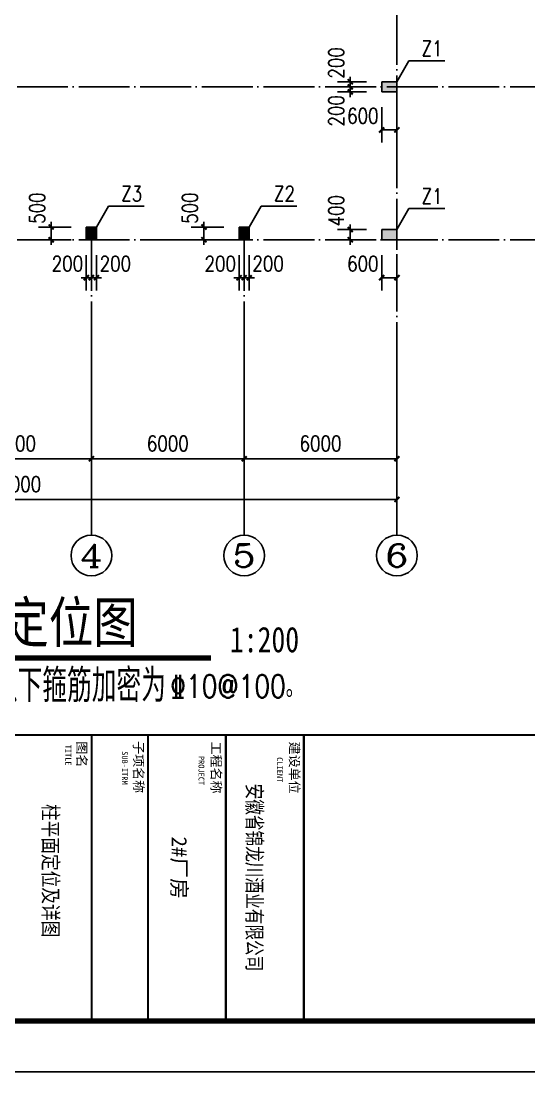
# Model space of a CAD drawing. Extents: x 31695611 to 39053694, y -59225 to 904195.
# Drawn here: x 38634144 to 38654095, y 755595 to 796844 of the extents above; entities that cross this region are included whole.
import ezdxf
from ezdxf.enums import TextEntityAlignment as Align

# ---------------------------------------------------------------- set-up
doc = ezdxf.new("R2010")
doc.units = 0
doc.header["$LTSCALE"] = 1000
doc.header["$MEASUREMENT"] = 0
doc.linetypes.add('ACAD_ISO04W100', pattern=[30.5, 24, -3, 0.5, -3])
doc.linetypes.add('DOTE', pattern=[2.42, 2, -0.2, 0.02, -0.2])
doc.layers.get('0').update_dxf_attribs({"linetype": 'CONTINUOUS'})
doc.layers.get('DEFPOINTS').update_dxf_attribs({"linetype": 'CONTINUOUS'})
for name, color, linetype in [('AXIS', 3, 'CONTINUOUS'), ('AXIS_TEXT', 7, 'CONTINUOUS'), ('COLUMN', 2, 'CONTINUOUS'), ('DOTE', 1, 'ACAD_ISO04W100'), ('PUB_DIM', 3, 'CONTINUOUS'), ('PUB_HATCH', 8, 'CONTINUOUS'), ('PUB_TAB', 7, 'CONTINUOUS'), ('PUB_TEXT', 7, 'CONTINUOUS'), ('PUB_TITLE', 4, 'CONTINUOUS'), ('字', 6, 'CONTINUOUS'), ('柱编号', 4, 'CONTINUOUS')]:
    doc.layers.add(name, color=color, linetype=linetype)
doc.styles.add('-宋体', font='', dxfattribs={"width": 0.8})
doc.styles.add('_HZTXT', font='txt.shx', dxfattribs={"width": 0.8, "bigfont": 'hztxt.shx'})
doc.styles.add('_TCH_AXIS', font='COMPLEX', dxfattribs={"bigfont": 'GBCBIG'})
doc.styles.add('COMPLEX', font='COMPLEX')
doc.styles.add('DIM_FONT', font='SIMPLEX.shx', dxfattribs={"width": 0.8})
doc.styles.add('STYLE-黑体', font='simhei.ttf')
doc.styles.add('TQ', font='')
doc.styles.get('-宋体').set_extended_font_data('SimSun')
doc.styles.get('TQ').set_extended_font_data('SimSun')
doc.dimstyles.new('DIMN200', dxfattribs={"dimscale": 2, "dimtxt": 300, "dimasz": 100, "dimexe": 250, "dimexo": 300, "dimgap": 150, "dimtad": 1, "dimdec": 0, "dimzin": 0, "dimtxsty": 'DIM_FONT', "dimblk": 'ARCHTICK', "dimcen": 0.09, "dimclrt": 7, "dimazin": 3, "dimtfac": 1, "dimtdec": 0, "dimtix": 1, "dimtmove": 0, "dimatfit": 3, "dimtolj": 1, "dimtzin": 0})

# ---------------------------------------------------------------- blocks, each defined once
blk = doc.blocks.new('TK')
at = {"layer": 'PUB_TITLE', "const_width": 42.5}
for points in [[(31008732, -52688), (31008732, -92688)], [(31008732, -71271), (31014342, -71271)], [(31008732, -72801), (31014342, -72801)], [(31008732, -74331), (31014342, -74331)], [(31008732, -75436), (31014342, -75436)]]:
    blk.add_lwpolyline(points, dxfattribs=at)
at = {"layer": 'PUB_TEXT', "attachment_point": 1, "style": 'TQ'}
for s, insert, char_height, width in [('建设单位', (31008862, -71361), 187, 1111.8), ('CLIENT', (31009168, -71684), 114.8, 2399.55), ('工程名称', (31008860, -72899), 187, 1111.8), ('PROJECT', (31009142, -73224), 114.8, 2399.55), ('子项名称', (31008852, -74422), 187, 1111.8), ('SUB-ITRM', (31009050, -74728), 114.8, 2399.55), ('图名', (31008855, -75537), 187, 1111.8), ('TITLE', (31008922, -75837), 114.8, 2399.55)]:
    blk.add_mtext(s, dxfattribs=dict(at, insert=insert, char_height=char_height, width=width))
blk = doc.blocks.new('_ARCHTICK')
at = {"color": 0, "linetype": 'BYBLOCK', "const_width": 0.4}
blk.add_lwpolyline([(-0.5, -0.5), (0.5, 0.5)], dxfattribs=at)
blk = doc.blocks.new('*D754')
at = {"layer": 'DEFPOINTS', "color": 0}
for p in [(38648309, 794059), (38648909, 794059), (38648909, 792570)]:
    blk.add_point(p, dxfattribs=at)
at = {"layer": 'PUB_DIM', "color": 0}
for p, q in [((38648309, 793459), (38648309, 792070)), ((38648909, 793459), (38648909, 792070)), ((38648309, 792570), (38648909, 792570))]:
    blk.add_line(p, q, dxfattribs=at)
at = {"layer": 'PUB_DIM', "color": 0, "xscale": 200, "yscale": 200, "zscale": 200, "rotation": 180}
blk.add_blockref('_ARCHTICK', (38648309, 792570), dxfattribs=at)
at = {"layer": 'PUB_DIM', "color": 0, "xscale": 200, "yscale": 200, "zscale": 200}
blk.add_blockref('_ARCHTICK', (38648909, 792570), dxfattribs=at)
at = {"layer": 'PUB_DIM', "color": 7, "insert": (38647569, 793120), "char_height": 600, "attachment_point": 5, "style": 'DIM_FONT'}
blk.add_mtext('\\A1;600', dxfattribs=at)
blk = doc.blocks.new('*D755')
at = {"layer": 'DEFPOINTS', "color": 0}
for p in [(38647075, 794259), (38648309, 794259), (38648309, 794059)]:
    blk.add_point(p, dxfattribs=at)
at = {"layer": 'PUB_DIM', "color": 0}
for p, q in [((38647075, 794259), (38647075, 794459)), ((38647709, 794259), (38646575, 794259)), ((38647709, 794059), (38646575, 794059)), ((38647075, 794059), (38647075, 794259)), ((38647075, 794059), (38647075, 793859))]:
    blk.add_line(p, q, dxfattribs=at)
at = {"layer": 'PUB_DIM', "color": 0, "xscale": 200, "yscale": 200, "zscale": 200}
for p, rotation in [((38647075, 794259), 270), ((38647075, 794059), 90)]:
    blk.add_blockref('_ARCHTICK', p, dxfattribs=dict(at, rotation=rotation))
at = {"layer": 'PUB_DIM', "color": 7, "insert": (38646525, 793319), "char_height": 600, "attachment_point": 5, "rotation": 90, "style": 'DIM_FONT'}
blk.add_mtext('\\A1;200', dxfattribs=at)
blk = doc.blocks.new('*D756')
at = {"layer": 'DEFPOINTS', "color": 0}
for p in [(38647075, 794459), (38648309, 794459), (38648309, 794259)]:
    blk.add_point(p, dxfattribs=at)
at = {"layer": 'PUB_DIM', "color": 0}
for p, q in [((38647709, 794459), (38646575, 794459)), ((38647075, 794459), (38647075, 794659)), ((38647075, 794259), (38647075, 794459)), ((38647709, 794259), (38646575, 794259)), ((38647075, 794259), (38647075, 794059))]:
    blk.add_line(p, q, dxfattribs=at)
at = {"layer": 'PUB_DIM', "color": 0, "xscale": 200, "yscale": 200, "zscale": 200}
for p, rotation in [((38647075, 794459), 270), ((38647075, 794259), 90)]:
    blk.add_blockref('_ARCHTICK', p, dxfattribs=dict(at, rotation=rotation))
at = {"layer": 'PUB_DIM', "color": 7, "insert": (38646525, 795199), "char_height": 600, "attachment_point": 5, "rotation": 90, "style": 'DIM_FONT'}
blk.add_mtext('\\A1;200', dxfattribs=at)
blk = doc.blocks.new('*D781')
at = {"layer": 'DEFPOINTS', "color": 0}
for p in [(38635329, 788759), (38636709, 788759), (38636709, 788259)]:
    blk.add_point(p, dxfattribs=at)
at = {"layer": 'PUB_DIM', "color": 0}
for p, q in [((38636109, 788759), (38634829, 788759)), ((38635329, 788759), (38635329, 788959)), ((38635329, 788259), (38635329, 788759)), ((38636109, 788259), (38634829, 788259)), ((38635329, 788259), (38635329, 788059))]:
    blk.add_line(p, q, dxfattribs=at)
at = {"layer": 'PUB_DIM', "color": 0, "xscale": 200, "yscale": 200, "zscale": 200}
for p, rotation in [((38635329, 788759), 269.9998904599037), ((38635329, 788259), 89.99989045990365)]:
    blk.add_blockref('_ARCHTICK', p, dxfattribs=dict(at, rotation=rotation))
at = {"layer": 'PUB_DIM', "color": 7, "insert": (38634779, 789499), "char_height": 600, "attachment_point": 5, "rotation": 89.9999, "style": 'DIM_FONT'}
blk.add_mtext('\\A1;500', dxfattribs=at)
blk = doc.blocks.new('*D782')
at = {"layer": 'DEFPOINTS', "color": 0}
for p in [(38636709, 788259), (38636909, 788259), (38636909, 786770)]:
    blk.add_point(p, dxfattribs=at)
at = {"layer": 'PUB_DIM', "color": 0}
for p, q in [((38636709, 787659), (38636709, 786270)), ((38636909, 787659), (38636909, 786270)), ((38636709, 786770), (38636509, 786770)), ((38636709, 786770), (38636909, 786770)), ((38636909, 786770), (38637109, 786770))]:
    blk.add_line(p, q, dxfattribs=at)
at = {"layer": 'PUB_DIM', "color": 0, "xscale": 200, "yscale": 200, "zscale": 200}
blk.add_blockref('_ARCHTICK', (38636709, 786770), dxfattribs=at)
at = {"layer": 'PUB_DIM', "color": 0, "xscale": 200, "yscale": 200, "zscale": 200, "rotation": 180}
blk.add_blockref('_ARCHTICK', (38636909, 786770), dxfattribs=at)
at = {"layer": 'PUB_DIM', "color": 7, "insert": (38635969, 787320), "char_height": 600, "attachment_point": 5, "style": 'DIM_FONT'}
blk.add_mtext('\\A1;200', dxfattribs=at)
blk = doc.blocks.new('*D783')
at = {"layer": 'DEFPOINTS', "color": 0}
for p in [(38636909, 788259), (38637109, 788259), (38637109, 786770)]:
    blk.add_point(p, dxfattribs=at)
at = {"layer": 'PUB_DIM', "color": 0}
for p, q in [((38636909, 787659), (38636909, 786270)), ((38637109, 787659), (38637109, 786270)), ((38636909, 786770), (38636709, 786770)), ((38636909, 786770), (38637109, 786770)), ((38637109, 786770), (38637309, 786770))]:
    blk.add_line(p, q, dxfattribs=at)
at = {"layer": 'PUB_DIM', "color": 0, "xscale": 200, "yscale": 200, "zscale": 200}
blk.add_blockref('_ARCHTICK', (38636909, 786770), dxfattribs=at)
at = {"layer": 'PUB_DIM', "color": 0, "xscale": 200, "yscale": 200, "zscale": 200, "rotation": 180}
blk.add_blockref('_ARCHTICK', (38637109, 786770), dxfattribs=at)
at = {"layer": 'PUB_DIM', "color": 7, "insert": (38637849, 787320), "char_height": 600, "attachment_point": 5, "style": 'DIM_FONT'}
blk.add_mtext('\\A1;200', dxfattribs=at)
blk = doc.blocks.new('*D784')
at = {"layer": 'DEFPOINTS', "color": 0}
for p in [(38648309, 788259), (38648909, 788259), (38648909, 786770)]:
    blk.add_point(p, dxfattribs=at)
at = {"layer": 'PUB_DIM', "color": 0}
for p, q in [((38648309, 787659), (38648309, 786270)), ((38648909, 787659), (38648909, 786270)), ((38648309, 786770), (38648909, 786770))]:
    blk.add_line(p, q, dxfattribs=at)
at = {"layer": 'PUB_DIM', "color": 0, "xscale": 200, "yscale": 200, "zscale": 200, "rotation": 180}
blk.add_blockref('_ARCHTICK', (38648309, 786770), dxfattribs=at)
at = {"layer": 'PUB_DIM', "color": 0, "xscale": 200, "yscale": 200, "zscale": 200}
blk.add_blockref('_ARCHTICK', (38648909, 786770), dxfattribs=at)
at = {"layer": 'PUB_DIM', "color": 7, "insert": (38647569, 787320), "char_height": 600, "attachment_point": 5, "style": 'DIM_FONT'}
blk.add_mtext('\\A1;600', dxfattribs=at)
blk = doc.blocks.new('*D785')
at = {"layer": 'DEFPOINTS', "color": 0}
for p in [(38647075, 788659), (38648309, 788659), (38648309, 788259)]:
    blk.add_point(p, dxfattribs=at)
at = {"layer": 'PUB_DIM', "color": 0}
for p, q in [((38647075, 788659), (38647075, 788859)), ((38647709, 788659), (38646575, 788659)), ((38647075, 788259), (38647075, 788659)), ((38647709, 788259), (38646575, 788259)), ((38647075, 788259), (38647075, 788059))]:
    blk.add_line(p, q, dxfattribs=at)
at = {"layer": 'PUB_DIM', "color": 0, "xscale": 200, "yscale": 200, "zscale": 200}
for p, rotation in [((38647075, 788659), 269.999890460527), ((38647075, 788259), 89.99989046052706)]:
    blk.add_blockref('_ARCHTICK', p, dxfattribs=dict(at, rotation=rotation))
at = {"layer": 'PUB_DIM', "color": 7, "insert": (38646525, 789399), "char_height": 600, "attachment_point": 5, "rotation": 89.9999, "style": 'DIM_FONT'}
blk.add_mtext('\\A1;400', dxfattribs=at)
blk = doc.blocks.new('*D786')
at = {"layer": 'DEFPOINTS', "color": 0}
for p in [(38641329, 788759), (38642709, 788759), (38642709, 788259)]:
    blk.add_point(p, dxfattribs=at)
at = {"layer": 'PUB_DIM', "color": 0}
for p, q in [((38642109, 788759), (38640829, 788759)), ((38641329, 788759), (38641329, 788959)), ((38641329, 788259), (38641329, 788759)), ((38642109, 788259), (38640829, 788259)), ((38641329, 788259), (38641329, 788059))]:
    blk.add_line(p, q, dxfattribs=at)
at = {"layer": 'PUB_DIM', "color": 0, "xscale": 200, "yscale": 200, "zscale": 200}
for p, rotation in [((38641329, 788759), 269.9998904599037), ((38641329, 788259), 89.99989045990365)]:
    blk.add_blockref('_ARCHTICK', p, dxfattribs=dict(at, rotation=rotation))
at = {"layer": 'PUB_DIM', "color": 7, "insert": (38640779, 789499), "char_height": 600, "attachment_point": 5, "rotation": 89.9999, "style": 'DIM_FONT'}
blk.add_mtext('\\A1;500', dxfattribs=at)
blk = doc.blocks.new('*D787')
at = {"layer": 'DEFPOINTS', "color": 0}
for p in [(38642709, 788259), (38642909, 788259), (38642909, 786770)]:
    blk.add_point(p, dxfattribs=at)
at = {"layer": 'PUB_DIM', "color": 0}
for p, q in [((38642709, 787659), (38642709, 786270)), ((38642909, 787659), (38642909, 786270)), ((38642709, 786770), (38642509, 786770)), ((38642709, 786770), (38642909, 786770)), ((38642909, 786770), (38643109, 786770))]:
    blk.add_line(p, q, dxfattribs=at)
at = {"layer": 'PUB_DIM', "color": 0, "xscale": 200, "yscale": 200, "zscale": 200}
blk.add_blockref('_ARCHTICK', (38642709, 786770), dxfattribs=at)
at = {"layer": 'PUB_DIM', "color": 0, "xscale": 200, "yscale": 200, "zscale": 200, "rotation": 180}
blk.add_blockref('_ARCHTICK', (38642909, 786770), dxfattribs=at)
at = {"layer": 'PUB_DIM', "color": 7, "insert": (38641969, 787320), "char_height": 600, "attachment_point": 5, "style": 'DIM_FONT'}
blk.add_mtext('\\A1;200', dxfattribs=at)
blk = doc.blocks.new('*D788')
at = {"layer": 'DEFPOINTS', "color": 0}
for p in [(38642909, 788259), (38643109, 788259), (38643109, 786770)]:
    blk.add_point(p, dxfattribs=at)
at = {"layer": 'PUB_DIM', "color": 0}
for p, q in [((38642909, 787659), (38642909, 786270)), ((38643109, 787659), (38643109, 786270)), ((38642909, 786770), (38642709, 786770)), ((38642909, 786770), (38643109, 786770)), ((38643109, 786770), (38643309, 786770))]:
    blk.add_line(p, q, dxfattribs=at)
at = {"layer": 'PUB_DIM', "color": 0, "xscale": 200, "yscale": 200, "zscale": 200}
blk.add_blockref('_ARCHTICK', (38642909, 786770), dxfattribs=at)
at = {"layer": 'PUB_DIM', "color": 0, "xscale": 200, "yscale": 200, "zscale": 200, "rotation": 180}
blk.add_blockref('_ARCHTICK', (38643109, 786770), dxfattribs=at)
at = {"layer": 'PUB_DIM', "color": 7, "insert": (38643849, 787320), "char_height": 600, "attachment_point": 5, "style": 'DIM_FONT'}
blk.add_mtext('\\A1;200', dxfattribs=at)
blk = doc.blocks.new('*D823')
at = {"layer": 'AXIS', "color": 0}
for p, q in [((38630909, 784065), (38630909, 779165)), ((38636909, 784065), (38636909, 779165)), ((38630909, 779665), (38636909, 779665))]:
    blk.add_line(p, q, dxfattribs=at)
at = {"layer": 'DEFPOINTS', "color": 0}
for p in [(38630909, 784665), (38636909, 784665), (38636909, 779665)]:
    blk.add_point(p, dxfattribs=at)
at = {"layer": 'AXIS', "color": 0, "xscale": 200, "yscale": 200, "zscale": 200, "rotation": 180}
blk.add_blockref('_ARCHTICK', (38630909, 779665), dxfattribs=at)
at = {"layer": 'AXIS', "color": 0, "xscale": 200, "yscale": 200, "zscale": 200}
blk.add_blockref('_ARCHTICK', (38636909, 779665), dxfattribs=at)
at = {"layer": 'AXIS', "color": 7, "insert": (38633909, 780265), "char_height": 600, "attachment_point": 5, "style": 'DIM_FONT'}
blk.add_mtext('\\A1;6000', dxfattribs=at)
blk = doc.blocks.new('*D824')
at = {"layer": 'AXIS', "color": 0}
for p, q in [((38636909, 784065), (38636909, 779165)), ((38642909, 784065), (38642909, 779165)), ((38636909, 779665), (38642909, 779665))]:
    blk.add_line(p, q, dxfattribs=at)
at = {"layer": 'DEFPOINTS', "color": 0}
for p in [(38636909, 784665), (38642909, 784665), (38642909, 779665)]:
    blk.add_point(p, dxfattribs=at)
at = {"layer": 'AXIS', "color": 0, "xscale": 200, "yscale": 200, "zscale": 200, "rotation": 180}
blk.add_blockref('_ARCHTICK', (38636909, 779665), dxfattribs=at)
at = {"layer": 'AXIS', "color": 0, "xscale": 200, "yscale": 200, "zscale": 200}
blk.add_blockref('_ARCHTICK', (38642909, 779665), dxfattribs=at)
at = {"layer": 'AXIS', "color": 7, "insert": (38639909, 780265), "char_height": 600, "attachment_point": 5, "style": 'DIM_FONT'}
blk.add_mtext('\\A1;6000', dxfattribs=at)
blk = doc.blocks.new('*D825')
at = {"layer": 'AXIS', "color": 0}
for p, q in [((38642909, 784065), (38642909, 779165)), ((38648909, 784065), (38648909, 779165)), ((38642909, 779665), (38648909, 779665))]:
    blk.add_line(p, q, dxfattribs=at)
at = {"layer": 'DEFPOINTS', "color": 0}
for p in [(38642909, 784665), (38648909, 784665), (38648909, 779665)]:
    blk.add_point(p, dxfattribs=at)
at = {"layer": 'AXIS', "color": 0, "xscale": 200, "yscale": 200, "zscale": 200, "rotation": 180}
blk.add_blockref('_ARCHTICK', (38642909, 779665), dxfattribs=at)
at = {"layer": 'AXIS', "color": 0, "xscale": 200, "yscale": 200, "zscale": 200}
blk.add_blockref('_ARCHTICK', (38648909, 779665), dxfattribs=at)
at = {"layer": 'AXIS', "color": 7, "insert": (38645909, 780265), "char_height": 600, "attachment_point": 5, "style": 'DIM_FONT'}
blk.add_mtext('\\A1;6000', dxfattribs=at)
blk = doc.blocks.new('*D826')
at = {"layer": 'AXIS', "color": 0}
for p, q in [((38618909, 784065), (38618909, 777565)), ((38648909, 784065), (38648909, 777565)), ((38618909, 778065), (38648909, 778065))]:
    blk.add_line(p, q, dxfattribs=at)
at = {"layer": 'DEFPOINTS', "color": 0}
for p in [(38618909, 784665), (38648909, 784665), (38648909, 778065)]:
    blk.add_point(p, dxfattribs=at)
at = {"layer": 'AXIS', "color": 0, "xscale": 200, "yscale": 200, "zscale": 200, "rotation": 180}
blk.add_blockref('_ARCHTICK', (38618909, 778065), dxfattribs=at)
at = {"layer": 'AXIS', "color": 0, "xscale": 200, "yscale": 200, "zscale": 200}
blk.add_blockref('_ARCHTICK', (38648909, 778065), dxfattribs=at)
at = {"layer": 'AXIS', "color": 7, "insert": (38633909, 778665), "char_height": 600, "attachment_point": 5, "style": 'DIM_FONT'}
blk.add_mtext('\\A1;30000', dxfattribs=at)
blk = doc.blocks.new('_AXISO')
blk.add_circle((0, 0), 0.5)
at = {"layer": 'AXIS_TEXT', "style": 'COMPLEX', "width": 1.041667}
blk.add_attdef('A', text='', height=0.56, dxfattribs=at).set_placement((-0.25, -0.28), (0.25, -0.28), align=Align.FIT)

msp = doc.modelspace()

# ---------------------------------------------------------------- hatches: boundary and pattern name
at = {"layer": 'PUB_HATCH'}
for points in [[(38648909.1, 794058.5), (38648909.1, 794458.5), (38648309.1, 794458.5), (38648309.1, 794058.5)], [(38636709, 788758.5), (38636709, 788258.5), (38637109, 788258.5), (38637109, 788758.5)], [(38642709, 788758.5), (38642709, 788258.5), (38643109, 788258.5), (38643109, 788758.5)], [(38648909, 788258.5), (38648909, 788658.5), (38648309, 788658.5), (38648309, 788258.5)]]:
    msp.add_hatch(color=256, dxfattribs=at).paths.add_polyline_path(points)

# ---------------------------------------------------------------- linework, layer by layer
at = {"const_width": 200}
msp.add_lwpolyline([(38628422.3, 771843.3), (38641608.3, 771843.3)], dxfattribs=at)
at = {"layer": 'AXIS'}
for p, q in [((38636909, 784664.7), (38636909, 776664.7)), ((38642909, 784664.7), (38642909, 776664.7)), ((38648909, 784664.7), (38648909, 776664.7))]:
    msp.add_line(p, q, dxfattribs=at)
at = {"layer": 'COLUMN'}
for p, q in [((38648909.1, 794458.5), (38648309.1, 794458.5)), ((38648309.1, 794458.5), (38648309.1, 794058.5)), ((38648909.1, 794058.5), (38648909.1, 794458.5)), ((38648309.1, 794058.5), (38648909.1, 794058.5)), ((38636709, 788758.5), (38636709, 788258.5)), ((38637109, 788758.5), (38636709, 788758.5)), ((38637109, 788258.5), (38637109, 788758.5)), ((38642709, 788758.5), (38642709, 788258.5)), ((38643109, 788758.5), (38642709, 788758.5)), ((38643109, 788258.5), (38643109, 788758.5)), ((38648909, 788658.5), (38648309, 788658.5)), ((38648309, 788658.5), (38648309, 788258.5)), ((38648909, 788258.5), (38648909, 788658.5)), ((38636709, 788258.5), (38637109, 788258.5)), ((38642709, 788258.5), (38643109, 788258.5)), ((38648309, 788258.5), (38648909, 788258.5))]:
    msp.add_line(p, q, dxfattribs=at)
at = {"layer": 'DOTE', "linetype": 'DOTE'}
for p, q in [((38648909, 884242.1), (38648909, 784664.7)), ((38614629.5, 794258.6), (38654494.7, 794258.5)), ((38614629.4, 788258.6), (38654494.7, 788258.5)), ((38636909, 788258.5), (38636909, 784664.7)), ((38642909, 788258.5), (38642909, 784664.7))]:
    msp.add_line(p, q, dxfattribs=at)
at = {"layer": 'PUB_TITLE'}
msp.add_lwpolyline([(38600416.2, 755595.5), (38684416.2, 755595.5), (38684416.2, 904195.5), (38600416.2, 904195.5)], close=True, dxfattribs=at)
at = {"layer": 'PUB_TITLE', "const_width": 200}
msp.add_lwpolyline([(38602416.2, 757595.5), (38682416.2, 757595.5), (38682416.2, 899195.5), (38602416.2, 899195.5)], close=True, dxfattribs=at)
at = {"layer": '柱编号'}
for p, q in [((38648909.1, 794458.5), (38649378.5, 795280.3)), ((38649378.5, 795280.3), (38650783.2, 795280.3)), ((38637109, 788758.5), (38637578.4, 789580.3)), ((38637578.4, 789580.3), (38638983.1, 789580.3)), ((38643109, 788758.5), (38643578.4, 789580.3)), ((38643578.4, 789580.3), (38644983.1, 789580.3)), ((38648909, 788658.5), (38649378.4, 789480.3)), ((38649378.4, 789480.3), (38650783.1, 789480.3))]:
    msp.add_line(p, q, dxfattribs=at)

# ---------------------------------------------------------------- block references
at = {"xscale": 2, "yscale": 2, "zscale": 2, "rotation": 270}
msp.add_blockref('TK', (38787793.1, 62786284.7), dxfattribs=at)
msp.add_blockref('TK', (38787793.1, 62786284.7), dxfattribs=at)
at = {"layer": 'AXIS'}
ref = msp.add_blockref('_AXISO', (38636909, 775864.7), dxfattribs=dict(at, xscale=1600, yscale=1600, zscale=1600))
ref.add_attrib('A', '4', dxfattribs={"layer": 'AXIS_TEXT', "height": 905.1, "style": '_TCH_AXIS', "width": 1.3125}).set_placement((38636456.5, 775412.1), (38637361.6, 775412.1), align=Align.FIT)
ref = msp.add_blockref('_AXISO', (38642909, 775864.7), dxfattribs=dict(at, xscale=1600, yscale=1600, zscale=1600))
ref.add_attrib('A', '5', dxfattribs={"layer": 'AXIS_TEXT', "height": 905.1, "style": '_TCH_AXIS', "width": 1.5}).set_placement((38642456.5, 775412.1), (38643361.6, 775412.1), align=Align.FIT)
ref = msp.add_blockref('_AXISO', (38648909, 775864.7), dxfattribs=dict(at, xscale=1600, yscale=1600, zscale=1600))
ref.add_attrib('A', '6', dxfattribs={"layer": 'AXIS_TEXT', "height": 905.1, "style": '_TCH_AXIS', "width": 1.5}).set_placement((38648456.5, 775412.1), (38649361.6, 775412.1), align=Align.FIT)

# ---------------------------------------------------------------- texts
at = {"layer": 'PUB_TAB'}
for s, style, width, p in [('安徽省锦龙川酒业有限公司', 'STYLE-黑体', 0.75, (38643013.6, 763228.5)), ('柱平面定位及详图', '-宋体', 0.8, (38635008.7, 763495.3)), ('2#厂房', 'STYLE-黑体', 1.000119, (38640060.4, 763610.9))]:
    msp.add_text(s, height=600, rotation=270, dxfattribs=dict(at, style=style, width=width)).set_placement(p, align=Align.CENTER)
at = {"layer": 'PUB_TEXT', "style": '_HZTXT'}
for s, height, width, p in [('以下箍筋加密为', 1295.18, 0.75, (38633037.7, 770113.2)), ('%%13210@100。', 900, 0.8, (38640005.9, 770284.9))]:
    msp.add_text(s, height=height, dxfattribs=dict(at, width=width)).set_placement(p)
at = {"layer": '字', "color": 7, "style": '-宋体', "width": 0.8}
for s, height, p in [('柱平面定位图', 1600, (38628252.6, 772444.4)), ('1:200', 1000, (38642347.2, 772068.5))]:
    msp.add_text(s, height=height, dxfattribs=at).set_placement(p)
at = {"layer": '柱编号', "style": 'DIM_FONT', "width": 0.8}
for s, p in [('Z1', (38649880.9, 795468.3)), ('Z3', (38638080.9, 789768.3)), ('Z2', (38644080.9, 789768.3)), ('Z1', (38649880.9, 789668.3))]:
    msp.add_text(s, height=600, dxfattribs=at).set_placement(p)

# ---------------------------------------------------------------- dimensions: what is measured, and where the dimension line sits
at = {"layer": 'AXIS'}
for p1, p2, distance, picture, middle in [((38618909, 784664.7), (38648909, 784664.7), -6600, '*D826', (38633909, 778664.7)), ((38630909, 784664.7), (38636909, 784664.7), -5000, '*D823', (38633909, 780264.7)), ((38636909, 784664.7), (38642909, 784664.7), -5000, '*D824', (38639909, 780264.7)), ((38642909, 784664.7), (38648909, 784664.7), -5000, '*D825', (38645909, 780264.7))]:
    dim = msp.add_aligned_dim(p1=p1, p2=p2, distance=distance, dimstyle='DIMN200', dxfattribs=at)
    dim.commit()
    dim.dimension.update_dxf_attribs({"geometry": picture, "text_midpoint": middle})
at = {"layer": 'PUB_DIM'}
for base, p1, p2, angle, picture, middle in [((38647074.7, 794458.5), (38648309.1, 794258.5), (38648309.1, 794458.5), 90, '*D756', (38646524.7, 795198.5)), ((38647074.7, 794258.5), (38648309.1, 794058.5), (38648309.1, 794258.5), 90, '*D755', (38646524.7, 793318.5)), ((38648909.1, 792569.7), (38648309.1, 794058.5), (38648909.1, 794058.5), 0.00001, '*D754', (38647569.1, 793119.7)), ((38635329.4, 788758.5), (38636709, 788258.5), (38636709, 788758.5), 89.99989, '*D781', (38634779.4, 789498.5)), ((38641329.4, 788758.5), (38642709, 788258.5), (38642709, 788758.5), 89.99989, '*D786', (38640779.4, 789498.5)), ((38647074.7, 788658.5), (38648309, 788258.5), (38648309, 788658.5), 89.99989, '*D785', (38646524.7, 789398.5)), ((38636909, 786769.7), (38636709, 788258.5), (38636909, 788258.5), 0, '*D782', (38635969, 787319.7)), ((38637109, 786769.7), (38636909, 788258.5), (38637109, 788258.5), 0, '*D783', (38637849, 787319.7)), ((38642909, 786769.7), (38642709, 788258.5), (38642909, 788258.5), 0, '*D787', (38641969, 787319.7)), ((38643109, 786769.7), (38642909, 788258.5), (38643109, 788258.5), 0, '*D788', (38643849, 787319.7)), ((38648909, 786769.7), (38648309, 788258.5), (38648909, 788258.5), 0.00001, '*D784', (38647569, 787319.7))]:
    dim = msp.add_linear_dim(base=base, p1=p1, p2=p2, angle=angle, dimstyle='DIMN200', dxfattribs=at)
    dim.commit()
    dim.dimension.update_dxf_attribs({"geometry": picture, "text_midpoint": middle, "dimtype": 129})

doc.saveas('drawing.dxf')
